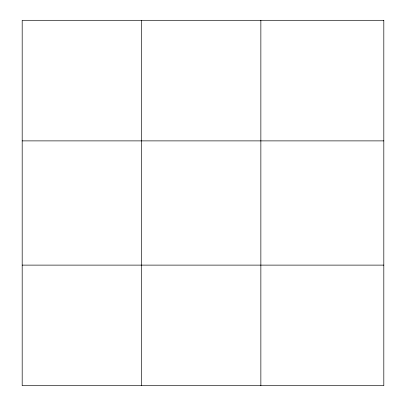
<?xml version="1.0" encoding="UTF-8"?>
<svg xmlns="http://www.w3.org/2000/svg" width="406" height="406" viewBox="0 0 406 406"><rect width="100%" height="100%" fill="white"/><g stroke="black" fill="none" stroke-linecap="round" stroke-linejoin="round"><path stroke-width="0.61" d="M141.521 20.3L141.521 385.7M260.86 20.3L260.86 385.7M22.188 140.882L383.812 140.882M22.188 265.118L383.812 265.118M383.812 20.3L383.812 385.7L22.188 385.7L22.188 20.3L383.812 20.3"/></g></svg>
